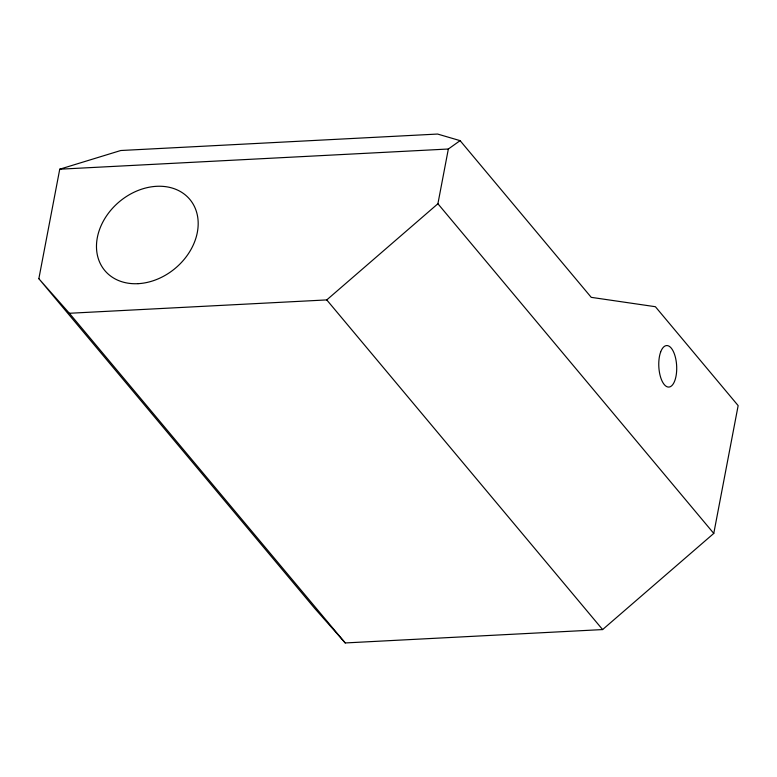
<?xml version="1.0" encoding="UTF-8"?>
<svg xmlns="http://www.w3.org/2000/svg" width="777" height="777" viewBox="0 0 777 777"><rect width="100%" height="100%" fill="white"/><g stroke="black" fill="none" stroke-linecap="round" stroke-linejoin="round"><path stroke-width="1.17" d="M38.85 278.71L59.742 169.201L120.756 150.515L437.606 134.052L460.11 140.647L591.239 297.348L655.39 306.711L738.15 405.613L713.772 533.42L602.612 629.574L345.241 642.948L314.714 608.381L38.85 278.71L69.376 313.277L345.241 642.948M69.376 313.277L326.758 299.912L437.907 203.749L448.348 149.009L460.11 140.647M59.742 169.201L448.348 149.009M437.907 203.749L713.772 533.42M326.758 299.912L602.612 629.574M660.644 352.03A20.785 8.926 87 0 0 666.511 386.499A20.785 8.926 87 0 0 676.048 360.392A20.785 8.926 87 0 0 660.644 352.03M138.044 283.673A55.429 43.473 -39.9 0 0 195.27 208.391A55.429 43.473 -39.9 0 0 108.683 212.888A55.429 43.473 -39.9 0 0 138.044 283.673"/></g></svg>
